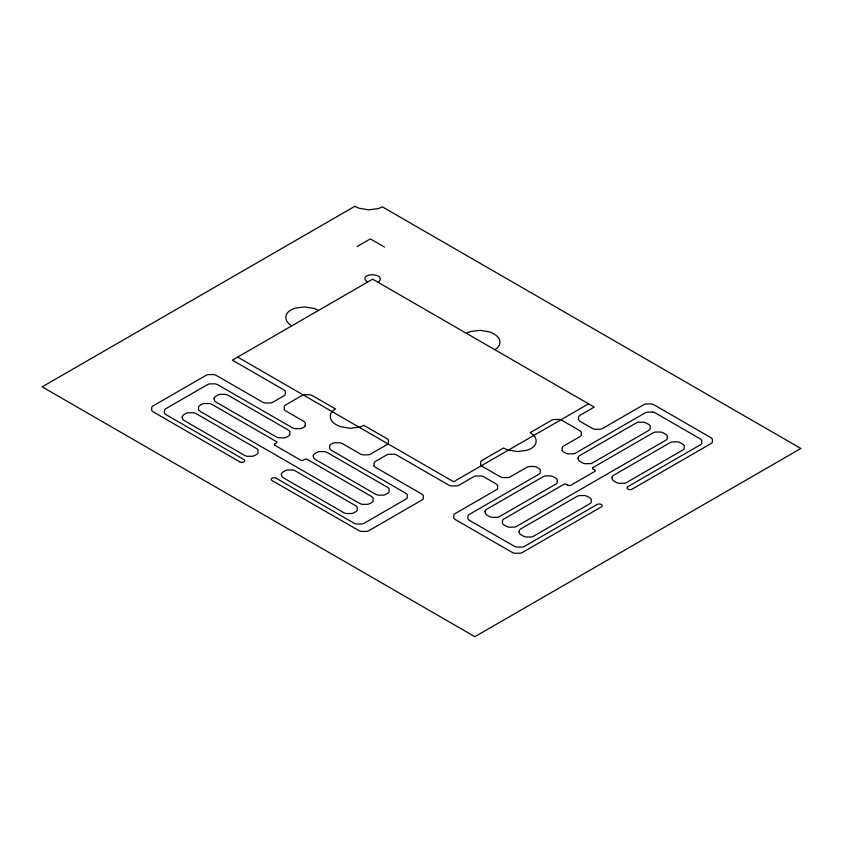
<?xml version="1.0" encoding="UTF-8"?>
<svg xmlns="http://www.w3.org/2000/svg" width="843" height="843" viewBox="0 0 843 843"><rect width="100%" height="100%" fill="white"/><g stroke="black" fill="none" stroke-linecap="round" stroke-linejoin="round"><path stroke-width="1.26" d="M305.124 425.989L305.229 422.849A8.451 4.879 0 0 0 303.217 421.005L286.209 411.184A8.451 4.879 0 0 1 284.196 409.34L284.302 406.21A7.102 4.099 0 0 1 285.861 404.851L301.794 395.641A7.102 4.099 0 0 1 304.154 394.745L309.581 394.693A8.451 4.879 0 0 1 312.774 395.852L335.451 408.939A17.692 10.211 0 0 0 332.342 411.363C329.202 414.334 329.792 419.529 332.953 422.238A21.307 12.297 0 0 0 340.751 426.737L350.245 428.328L359.582 427.095A17.692 10.211 0 0 0 363.786 425.304L386.463 438.392A8.451 4.879 0 0 1 388.465 440.236L388.37 443.365A7.102 4.099 0 0 1 386.811 444.725L370.867 453.934A7.102 4.099 0 0 1 368.517 454.83L363.091 454.883A8.451 4.879 0 0 1 359.898 453.724L342.89 443.913A8.451 4.879 0 0 0 339.697 442.744L334.26 442.807A7.102 4.099 0 0 0 332.405 443.439A16.828 9.716 0 0 0 330.793 444.377A7.102 4.099 0 0 0 329.687 445.452L329.592 448.581A8.451 4.879 0 0 0 331.594 450.425L405.272 492.965A8.451 4.879 0 0 1 407.285 494.809L407.19 497.95A7.102 4.099 0 0 1 405.631 499.309L364.45 523.082A7.102 4.099 0 0 1 362.1 523.977L356.663 524.04A8.451 4.879 0 0 1 353.47 522.871L276.251 478.297M378.296 282.437C388.307 272.51 356.241 272.11 367.316 282.236M357.095 246.577L370.372 238.906L384.545 247.083M275.008 443.829L276.335 443.07A1.949 1.128 0 0 0 276.219 441.5L212.489 404.672A8.451 4.879 0 0 0 209.285 403.512L203.858 403.565A7.102 4.099 0 0 0 201.509 404.461L200.181 405.23A7.102 4.099 0 0 0 198.621 406.589L198.526 409.73A8.451 4.879 0 0 0 200.539 411.574L359.223 503.187A8.451 4.879 0 0 0 362.427 504.356L367.854 504.293A7.102 4.099 0 0 0 370.203 503.397L371.531 502.628A7.102 4.099 0 0 0 373.091 501.269L373.196 498.139A8.451 4.879 0 0 0 371.173 496.295L307.421 459.477A1.949 1.128 0 0 0 304.65 459.403L303.343 460.194A1.949 1.128 0 0 1 300.635 460.13L275.103 445.42M588.562 403.839L453.597 481.753L237.663 357.084M593.082 467.486L652.851 432.975A7.102 4.099 0 0 1 655.211 432.08L660.638 432.027A8.451 4.879 0 0 1 663.831 433.186L665.253 433.997A8.451 4.879 0 0 1 667.266 435.842L667.161 438.982A7.102 4.099 0 0 1 665.612 440.341L516.833 526.232A7.102 4.099 0 0 1 514.472 527.138L509.046 527.191A8.451 4.879 0 0 1 505.853 526.032L504.43 525.21A8.451 4.879 0 0 1 502.417 523.366L502.523 520.236A7.102 4.099 0 0 1 504.082 518.877L563.851 484.367A1.949 1.128 0 0 1 566.57 484.43M594.673 471.479L570.764 485.283A1.949 1.128 0 0 1 568.045 485.21M627.75 486.738L700.143 444.946A7.102 4.099 0 0 0 701.703 443.587L701.798 440.446A8.451 4.879 0 0 0 699.785 438.602L655.865 413.239A8.451 4.879 0 0 0 652.672 412.079M652.672 412.079L647.234 412.143A7.102 4.099 0 0 0 644.884 413.038L575.811 452.923A7.102 4.099 0 0 1 573.451 453.819L568.024 453.871A8.451 4.879 0 0 1 565.358 452.997A20.422 11.791 0 0 1 563.63 451.996A8.451 4.879 0 0 1 562.112 450.457M534.357 466.485L528.93 466.537A7.102 4.099 0 0 0 526.569 467.433L510.637 476.643A7.102 4.099 0 0 1 508.276 477.538L502.849 477.602A8.451 4.879 0 0 1 499.657 476.432L482.649 466.622A8.451 4.879 0 0 1 480.636 464.778L480.731 461.637A7.102 4.099 0 0 1 482.291 460.278L503.545 448.012A21.286 12.287 0 0 0 507.96 449.962L517.454 451.553L526.801 450.32A17.682 10.211 0 0 0 534.114 446.095C537.244 443.123 536.664 437.939 533.503 435.22A21.286 12.287 0 0 0 530.11 432.67L551.364 420.404A7.102 4.099 0 0 1 553.725 419.498L559.151 419.445A8.451 4.879 0 0 1 562.344 420.604L579.352 430.425A8.451 4.879 0 0 1 581.364 432.269L581.259 435.399A7.102 4.099 0 0 1 579.71 436.758L563.767 445.968A7.102 4.099 0 0 0 562.207 447.327L562.112 450.457M594.589 469.888L593.166 469.077A1.949 1.128 0 0 1 593.05 467.475M566.601 484.409L568.013 485.231M239.675 461.774L153.668 412.122A8.451 4.879 0 0 1 151.656 410.278L151.761 407.137A7.102 4.099 0 0 1 153.31 405.778L205.787 375.493A7.102 4.099 0 0 1 208.137 374.587L213.574 374.534A8.451 4.879 0 0 1 216.767 375.693L262.11 401.869A8.451 4.879 0 0 0 265.303 403.038L270.729 402.975A7.102 4.099 0 0 0 273.09 402.079L283.712 395.936A7.102 4.099 0 0 0 285.271 394.587L285.366 391.447A8.451 4.879 0 0 0 283.364 389.603L232.352 360.151L372.627 279.17L594.231 407.106L580.153 415.241A7.102 4.099 0 0 0 578.593 416.6L578.498 419.73A8.451 4.879 0 0 0 580.5 421.574L591.839 428.118A8.451 4.879 0 0 0 595.032 429.287L600.469 429.224A7.102 4.099 0 0 0 602.819 428.328L643.472 404.861A7.102 4.099 0 0 1 645.822 403.955L651.249 403.902A8.451 4.879 0 0 1 654.442 405.061L710.417 437.38A8.451 4.879 0 0 1 712.43 439.224L712.324 442.354A7.102 4.099 0 0 1 710.775 443.713L631.997 489.193A2.929 1.697 0 0 1 627.919 489.098A2.929 1.697 0 0 1 627.803 486.769M374.018 465.8L374.113 462.659A7.102 4.099 0 0 1 375.672 461.3L386.294 455.167A7.102 4.099 0 0 1 388.655 454.272L394.081 454.208A8.451 4.879 0 0 1 397.274 455.378L448.286 484.82A8.451 4.879 0 0 0 451.479 485.979L456.917 485.926A7.102 4.099 0 0 0 459.266 485.031L473.355 476.896A7.102 4.099 0 0 1 475.705 476L481.132 475.937A8.451 4.879 0 0 1 484.325 477.106L495.663 483.65A8.451 4.879 0 0 1 497.676 485.494L497.581 488.624A7.102 4.099 0 0 1 496.021 489.983L455.378 513.45A7.102 4.099 0 0 0 453.819 514.81L453.713 517.95A8.451 4.879 0 0 0 455.726 519.794L511.69 552.102A8.451 4.879 0 0 0 514.894 553.271L520.321 553.208A7.102 4.099 0 0 0 522.681 552.313L601.449 506.833A2.929 1.686 0 0 0 601.27 504.483A2.929 1.686 0 0 0 597.255 504.409L524.799 546.18A7.102 4.099 0 0 1 522.449 547.075L517.012 547.128A8.451 4.879 0 0 1 513.819 545.969L469.899 520.616A8.451 4.879 0 0 1 467.886 518.761L467.981 515.631A7.102 4.099 0 0 1 469.54 514.272L538.614 474.388A7.102 4.099 0 0 0 540.173 473.028L540.268 469.899A8.451 4.879 0 0 0 538.751 468.36A20.422 11.791 0 0 0 537.549 467.644A8.451 4.879 0 0 0 534.357 466.485M494.767 349.676A17.692 10.211 0 0 0 497.876 347.253C501.005 344.292 500.426 339.097 497.265 336.378A21.307 12.297 0 0 0 489.467 331.879L479.973 330.298L470.626 331.531A17.692 10.211 0 0 0 466.421 333.322M318.433 310.456A21.286 12.287 0 0 0 314.017 308.496L304.523 306.915L295.176 308.148A17.682 10.211 0 0 0 287.863 312.374C284.734 315.335 285.313 320.53 288.475 323.248A21.286 12.287 0 0 0 291.857 325.798M239.612 461.816A2.908 1.686 0 0 0 243.838 461.88A2.908 1.686 0 0 0 243.722 459.435L166.44 414.893A8.451 4.879 0 0 1 164.427 413.049L164.522 409.909A7.102 4.099 0 0 1 166.082 408.549L207.262 384.777A7.102 4.099 0 0 1 209.622 383.881L215.049 383.828A8.451 4.879 0 0 1 218.242 384.988L291.92 427.527A8.451 4.879 0 0 0 295.124 428.687L300.551 428.623A7.102 4.099 0 0 0 302.405 427.991A16.828 9.716 0 0 0 303.564 427.348A7.102 4.099 0 0 0 305.124 425.989M276.314 478.255A2.908 1.686 0 0 0 272.089 478.192A2.908 1.686 0 0 0 272.205 480.636L358.275 530.247A8.451 4.879 0 0 0 361.468 531.406L366.895 531.353A7.102 4.099 0 0 0 369.255 530.458L421.721 500.162A7.102 4.099 0 0 0 423.281 498.803L423.376 495.663A8.451 4.879 0 0 0 421.363 493.819L376.031 467.644A8.451 4.879 0 0 1 374.018 465.8M275.124 445.399A1.949 1.128 0 0 1 274.976 443.818M594.557 469.909A1.949 1.128 0 0 1 594.705 471.49M182.162 417.095L182.583 418.929A8.451 4.879 0 0 0 184.596 420.773L244.101 455.136A8.451 4.879 0 0 0 247.305 456.295L252.731 456.232A7.102 4.099 0 0 0 255.081 455.336L256.409 454.567A7.102 4.099 0 0 0 257.969 453.207L258.063 450.078A8.451 4.879 0 0 0 256.051 448.234L196.545 413.871A8.451 4.879 0 0 0 193.353 412.712L187.926 412.764A7.102 4.099 0 0 0 185.565 413.671L184.238 414.429A7.102 4.099 0 0 0 182.678 415.789L182.162 417.095M214.038 398.697L214.459 400.52A8.451 4.879 0 0 0 216.472 402.364L275.988 436.727A8.451 4.879 0 0 0 279.181 437.886L284.607 437.833A7.102 4.099 0 0 0 286.968 436.927L288.295 436.168A7.102 4.099 0 0 0 289.855 434.809L289.95 431.669A8.451 4.879 0 0 0 287.937 429.825L228.432 395.462A8.451 4.879 0 0 0 225.229 394.303L219.802 394.366A7.102 4.099 0 0 0 217.452 395.262L216.124 396.031A7.102 4.099 0 0 0 214.565 397.39L214.038 398.697M281.341 474.367L281.762 476.19A8.451 4.879 0 0 0 283.775 478.034L343.291 512.396A8.451 4.879 0 0 0 346.484 513.556L351.91 513.503A7.102 4.099 0 0 0 354.271 512.597L355.598 511.827A7.102 4.099 0 0 0 357.158 510.468L357.253 507.338A8.451 4.879 0 0 0 355.24 505.494L295.735 471.132A8.451 4.879 0 0 0 292.532 469.972L287.105 470.036A7.102 4.099 0 0 0 284.755 470.931L283.427 471.701A7.102 4.099 0 0 0 281.868 473.06L281.341 474.367M313.217 455.958L313.649 457.781A8.451 4.879 0 0 0 315.661 459.635L375.167 493.987A8.451 4.879 0 0 0 378.359 495.147L383.797 495.094A7.102 4.099 0 0 0 386.147 494.198L387.474 493.429A7.102 4.099 0 0 0 389.034 492.07L389.129 488.929A8.451 4.879 0 0 0 387.116 487.085L327.611 452.733A8.451 4.879 0 0 0 324.418 451.574L318.981 451.627A7.102 4.099 0 0 0 316.631 452.522L315.303 453.292A7.102 4.099 0 0 0 313.744 454.651L313.217 455.958M484.999 511.722L485.42 513.556A8.451 4.879 0 0 0 487.433 515.4L488.845 516.211A8.451 4.879 0 0 0 492.049 517.37L497.475 517.317A7.102 4.099 0 0 0 499.825 516.422L555.621 484.209A7.102 4.099 0 0 0 557.181 482.849L557.276 479.709A8.451 4.879 0 0 0 555.263 477.865L553.851 477.054A8.451 4.879 0 0 0 550.648 475.884L545.221 475.947A7.102 4.099 0 0 0 542.871 476.843L487.075 509.056A7.102 4.099 0 0 0 485.515 510.415L484.999 511.722M519.003 531.353L519.425 533.187A8.451 4.879 0 0 0 521.438 535.031L522.85 535.842A8.451 4.879 0 0 0 526.053 537.012L531.48 536.949A7.102 4.099 0 0 0 533.83 536.053L589.626 503.84A7.102 4.099 0 0 0 591.185 502.481L591.28 499.351A8.451 4.879 0 0 0 589.268 497.507L587.856 496.685A8.451 4.879 0 0 0 584.663 495.526L579.225 495.579A7.102 4.099 0 0 0 576.875 496.474L521.079 528.687A7.102 4.099 0 0 0 519.52 530.047L519.003 531.353M577.982 458.034L578.403 459.867A8.451 4.879 0 0 0 580.416 461.711L581.828 462.533A8.451 4.879 0 0 0 585.031 463.692L590.458 463.629A7.102 4.099 0 0 0 592.808 462.733L648.604 430.52A7.102 4.099 0 0 0 650.164 429.161L650.259 426.031A8.451 4.879 0 0 0 648.246 424.187L646.834 423.365A8.451 4.879 0 0 0 643.641 422.206L638.204 422.259A7.102 4.099 0 0 0 635.854 423.165L580.058 455.368A7.102 4.099 0 0 0 578.509 456.727L577.982 458.034M611.986 477.675L612.408 479.498A8.451 4.879 0 0 0 614.421 481.342L615.833 482.164A8.451 4.879 0 0 0 619.036 483.324L624.463 483.271A7.102 4.099 0 0 0 626.823 482.365L682.609 450.162A7.102 4.099 0 0 0 684.168 448.803L684.263 445.662A8.451 4.879 0 0 0 682.25 443.818L680.838 442.996A8.451 4.879 0 0 0 677.646 441.837L672.208 441.89A7.102 4.099 0 0 0 669.858 442.796L614.062 475.009A7.102 4.099 0 0 0 612.513 476.369L611.986 477.675M354.84 206.314L42.15 386.853L474.872 636.686L800.85 448.476L382.3 206.83A17.692 10.211 0 0 1 378.096 208.621L368.749 209.854L359.255 208.274A21.286 12.287 0 0 1 354.84 206.314"/></g></svg>
